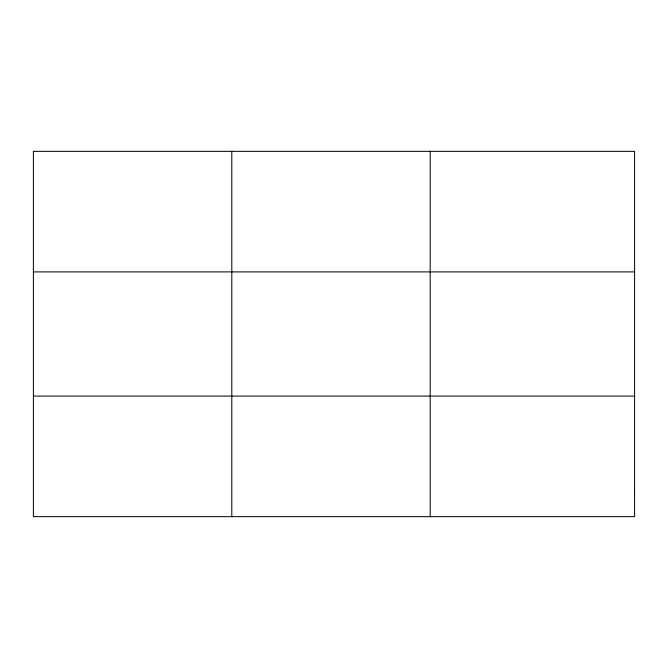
<?xml version="1.0" encoding="UTF-8"?>
<svg xmlns="http://www.w3.org/2000/svg" width="668" height="668" viewBox="0 0 668 668"><rect width="100%" height="100%" fill="white"/><g stroke="black" fill="none" stroke-linecap="round" stroke-linejoin="round"><path stroke-width="1" d="M231.796 151.352L231.796 516.648M430.192 151.352L430.192 516.648M33.4 271.901L634.6 271.901M33.4 396.099L634.6 396.099M634.6 492.533L634.6 516.648L33.4 516.648L33.4 151.352L634.6 151.352L634.6 492.533"/></g></svg>
